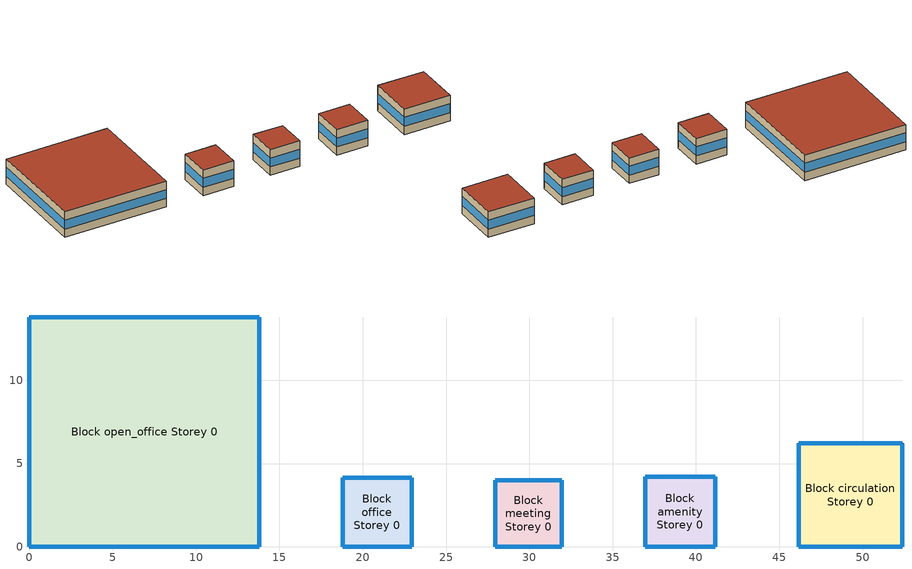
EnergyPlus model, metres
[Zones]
Block open_office Storey 0
 floor ground (QCVN_Floor): 13.79,13.79 13.79,0 0,0 0,13.79 z0
 wall outside (QCVN_Wall): 0,0 13.79,0 13.79,13.79 0,13.79 0,0 z0:3.5
 window (QCVN_Window): 0.01,0 13.78,0 / 13.79,0.01 13.79,13.78 / 13.78,13.79 0.01,13.79 / 0,13.78 0,0.01 z1.14:2.36
 roof outside (QCVN_Roof): 13.79,0 13.79,13.79 0,13.79 0,0 z3.5
Block office Storey 0
 floor ground (QCVN_Floor): 22.95,4.16 22.95,0 18.79,0 18.79,4.16 z0
 wall outside (QCVN_Wall): 18.79,0 22.95,0 22.95,4.16 18.79,4.16 18.79,0 z0:3.5
 window (QCVN_Window): 22.95,0 22.95,4.16 / 22.94,4.16 18.79,4.16 / 18.79,4.16 18.79,0 / 18.79,0 22.94,0 z1.14:2.36
 roof outside (QCVN_Roof): 22.95,0 22.95,4.16 18.79,4.16 18.79,0 z3.5
Block meeting Storey 0
 floor ground (QCVN_Floor): 31.95,4 31.95,0 27.95,0 27.95,4 z0
 wall outside (QCVN_Wall): 27.95,0 31.95,0 31.95,4 27.95,4 27.95,0 z0:3.5
 window (QCVN_Window): 27.95,0 31.95,0 / 31.95,0 31.95,4 / 31.95,4 27.95,4 / 27.95,4 27.95,0 z1.14:2.36
 roof outside (QCVN_Roof): 31.95,0 31.95,4 27.95,4 27.95,0 z3.5
Block amenity Storey 0
 floor ground (QCVN_Floor): 41.17,4.22 41.17,0 36.95,0 36.95,4.22 z0
 wall outside (QCVN_Wall): 36.95,0 41.17,0 41.17,4.22 36.95,4.22 36.95,0 z0:3.5
 window (QCVN_Window): 41.17,0 41.17,4.22 / 41.16,4.22 36.95,4.22 / 36.95,4.22 36.95,0 / 36.95,0 41.16,0 z1.14:2.36
 roof outside (QCVN_Roof): 41.17,0 41.17,4.22 36.95,4.22 36.95,0 z3.5
Block circulation Storey 0
 floor ground (QCVN_Floor): 52.37,6.2 52.37,0 46.17,0 46.17,6.2 z0
 wall outside (QCVN_Wall): 46.17,0 52.37,0 52.37,6.2 46.17,6.2 46.17,0 z0:3.5
 window (QCVN_Window): 46.17,0 52.37,0 / 52.37,0 52.37,6.2 / 52.37,6.2 46.17,6.2 / 46.17,6.2 46.17,0 z1.14:2.36
 roof outside (QCVN_Roof): 52.37,0 52.37,6.2 46.17,6.2 46.17,0 z3.5
[BUILDING]
GreenFlow Archetype: North Axis=0; Terrain=City; Loads Convergence Tolerance Value=0.04; Temperature Convergence Tolerance Value=0.4; Solar Distribution=FullExterior; Maximum Number of Warmup Days=25; Minimum Number of Warmup Days=1
[SITE:LOCATION]
Hanoi-Noi.Bai.Intl.AP: Latitude=21.221; Longitude=105.807; Time Zone=7; Elevation=11.9; Keep Site Location Information=No
[MATERIAL:NOMASS] Roughness=MediumRough; Thermal Absorptance=0.9; Solar Absorptance=0.6; Visible Absorptance=0.6
Name | Thermal Resistance
QCVN_Wall_mat | 0.559
QCVN_Roof_mat | 1
QCVN_Floor_mat | 0.5
[WINDOWMATERIAL:SIMPLEGLAZINGSYSTEM]
QCVN_Win_mat: UFactor=2.8; Solar Heat Gain Coefficient=0.52
[CONSTRUCTION]
QCVN_Wall: QCVN_Wall_mat
QCVN_Roof: QCVN_Roof_mat
QCVN_Floor: QCVN_Floor_mat
QCVN_Window: QCVN_Win_mat
[ZONE] Type=1; Multiplier=1; Ceiling Height=autocalculate; Volume=autocalculate; Floor Area=autocalculate; Part of Total Floor Area=Yes
Block open_office Storey 0; Block office Storey 0; Block meeting Storey 0; Block amenity Storey 0; Block circulation Storey 0
[PEOPLE] Number of People Calculation Method=People/Area; Fraction Radiant=0.3; Sensible Heat Fraction=autocalculate; Activity Level Schedule=ActivitySched; Carbon Dioxide Generation Rate=3.82e-08; Enable ASHRAE 55 Comfort Warnings=No; Mean Radiant Temperature Calculation Type=EnclosureAveraged; Clothing Insulation Calculation Method=ClothingInsulationSchedule; Cold Stress Temperature Threshold=15.56; Heat Stress Temperature Threshold=30
Name | Zone or ZoneList or Space or SpaceList | Number of People Schedule | People per Floor Area
Block open_office Storey 0_People | Block open_office Storey 0 | Occ_open_office | 0.1
Block office Storey 0_People | Block office Storey 0 | Occ_office | 0.0833
Block meeting Storey 0_People | Block meeting Storey 0 | Occ_meeting | 0.3333
Block amenity Storey 0_People | Block amenity Storey 0 | Occ_amenity | 0.125
Block circulation Storey 0_People | Block circulation Storey 0 | Occ_circulation | 0.025
[LIGHTS] Schedule=WorkHoursFrac; Design Level Calculation Method=Watts/Area; Return Air Fraction=0; Fraction Radiant=0; Fraction Visible=0; Fraction Replaceable=1; EndUse Subcategory=General; Return Air Fraction Calculated from Plenum Temperature=No; Return Air Fraction Function of Plenum Temperature Coefficient 1=0; Return Air Fraction Function of Plenum Temperature Coefficient 2=0
Name | Zone or ZoneList or Space or SpaceList | Watts per Floor Area
Block open_office Storey 0_Lights | Block open_office Storey 0 | 11
Block office Storey 0_Lights | Block office Storey 0 | 11
Block meeting Storey 0_Lights | Block meeting Storey 0 | 11
Block amenity Storey 0_Lights | Block amenity Storey 0 | 11
Block circulation Storey 0_Lights | Block circulation Storey 0 | 5
[ELECTRICEQUIPMENT] Schedule=WorkHoursFrac; Design Level Calculation Method=Watts/Area; Fraction Latent=0; Fraction Radiant=0; Fraction Lost=0; EndUse Subcategory=General
Name | Zone or ZoneList or Space or SpaceList | Watts per Floor Area
Block open_office Storey 0_Equip | Block open_office Storey 0 | 12
Block office Storey 0_Equip | Block office Storey 0 | 12
Block meeting Storey 0_Equip | Block meeting Storey 0 | 8
Block amenity Storey 0_Equip | Block amenity Storey 0 | 6
Block circulation Storey 0_Equip | Block circulation Storey 0 | 2
[ZONEINFILTRATION:DESIGNFLOWRATE] Schedule=WorkHoursFrac; Design Flow Rate Calculation Method=AirChanges/Hour; Air Changes per Hour=0.3; Constant Term Coefficient=1; Temperature Term Coefficient=0; Velocity Term Coefficient=0; Velocity Squared Term Coefficient=0; Density Basis=Outdoor
Name | Zone or ZoneList or Space or SpaceList
Block open_office Storey 0_Infil | Block open_office Storey 0
Block office Storey 0_Infil | Block office Storey 0
Block meeting Storey 0_Infil | Block meeting Storey 0
Block amenity Storey 0_Infil | Block amenity Storey 0
Block circulation Storey 0_Infil | Block circulation Storey 0
[HVACTEMPLATE:THERMOSTAT]
GF_Thermostat: Heating Setpoint Schedule=HeatSetSched; Cooling Setpoint Schedule=CoolSetSched
[HVACTEMPLATE:ZONE:IDEALLOADSAIRSYSTEM] Template Thermostat=GF_Thermostat; Maximum Heating Supply Air Temperature=50; Minimum Cooling Supply Air Temperature=13; Maximum Heating Supply Air Humidity Ratio=0.0156; Minimum Cooling Supply Air Humidity Ratio=0.0077; Heating Limit=NoLimit; Cooling Limit=NoLimit; Dehumidification Control Type=ConstantSensibleHeatRatio; Cooling Sensible Heat Ratio=0.7; Dehumidification Setpoint=60; Humidification Control Type=None; Humidification Setpoint=30; Outdoor Air Method=Flow/Person; Outdoor Air Flow Rate per Person=0.008; Outdoor Air Flow Rate per Zone Floor Area=0; Outdoor Air Flow Rate per Zone=0; Demand Controlled Ventilation Type=None; Outdoor Air Economizer Type=NoEconomizer; Heat Recovery Type=Enthalpy; Sensible Heat Recovery Effectiveness=0.5; Latent Heat Recovery Effectiveness=0.5
Block open_office Storey 0; Block office Storey 0; Block meeting Storey 0; Block amenity Storey 0; Block circulation Storey 0
[SCHEDULE:COMPACT]
ActivitySched: Through: 12/31, For: AllDays, Until: 24:00, 120
WorkHoursFrac: Through: 12/31, For: Weekdays SummerDesignDay WinterDesignDay, Until: 01:00, 0, Until: 02:00, 0, Until: 03:00, 0, Until: 04:00, 0, Until: 05:00, 0, Until: 06:00, 0, Until: 07:00, 0.1, Until: 08:00, 0.5, Until: 09:00, 0.9, Until: 10:00, 1, Until: 11:00, 1, Until: 12:00, 1, Until: 13:00, 0.8, Until: 14:00, 0.9, Until: 15:00, 1, Until: 16:00, 1, Until: 17:00, 0.9, Until: 18:00, 0.6, Until: 19:00, 0.2, Until: 20:00, 0.1, Until: 21:00, 0, Until: 22:00, 0, Until: 23:00, 0, Until: 24:00, 0, For: AllOtherDays, Until: 01:00, 0.05, Until: 02:00, 0.05, Until: 03:00, 0.05, Until: 04:00, 0.05, Until: 05:00, 0.05, Until: 06:00, 0.05, Until: 07:00, 0.05, Until: 08:00, 0.05, Until: 09:00, 0.05, Until: 10:00, 0.05, Until: 11:00, 0.05, Until: 12:00, 0.05, Until: 13:00, 0.05, Until: 14:00, 0.05, Until: 15:00, 0.05, Until: 16:00, 0.05, Until: 17:00, 0.05, Until: 18:00, 0.05, Until: 19:00, 0.05, Until: 20:00, 0.05, Until: 21:00, 0.05, Until: 22:00, 0.05, Until: 23:00, 0.05, Until: 24:00, 0.05
CoolSetSched: Through: 12/31, For: Weekdays SummerDesignDay WinterDesignDay, Until: 07:00, 28, Until: 19:00, 24, Until: 24:00, 28, For: AllOtherDays, Until: 24:00, 28
HeatSetSched: Through: 12/31, For: Weekdays SummerDesignDay WinterDesignDay, Until: 07:00, 16, Until: 19:00, 20, Until: 24:00, 16, For: AllOtherDays, Until: 24:00, 16
Occ_open_office; Occ_office: Through: 12/31, For: Weekdays SummerDesignDay WinterDesignDay, Until: 01:00, 0, Until: 02:00, 0, Until: 03:00, 0, Until: 04:00, 0, Until: 05:00, 0, Until: 06:00, 0, Until: 07:00, 0.05, Until: 08:00, 0.3, Until: 09:00, 0.7, Until: 10:00, 0.9, Until: 11:00, 0.92, Until: 12:00, 0.9, Until: 13:00, 0.55, Until: 14:00, 0.6, Until: 15:00, 0.9, Until: 16:00, 0.92, Until: 17:00, 0.85, Until: 18:00, 0.6, Until: 19:00, 0.25, Until: 20:00, 0.08, Until: 21:00, 0.02, Until: 22:00, 0, Until: 23:00, 0, Until: 24:00, 0, For: AllOtherDays, Until: 01:00, 0.05, Until: 02:00, 0.05, Until: 03:00, 0.05, Until: 04:00, 0.05, Until: 05:00, 0.05, Until: 06:00, 0.05, Until: 07:00, 0.05, Until: 08:00, 0.05, Until: 09:00, 0.05, Until: 10:00, 0.05, Until: 11:00, 0.05, Until: 12:00, 0.05, Until: 13:00, 0.05, Until: 14:00, 0.05, Until: 15:00, 0.05, Until: 16:00, 0.05, Until: 17:00, 0.05, Until: 18:00, 0.05, Until: 19:00, 0.05, Until: 20:00, 0.05, Until: 21:00, 0.05, Until: 22:00, 0.05, Until: 23:00, 0.05, Until: 24:00, 0.05
Occ_meeting: Through: 12/31, For: Weekdays SummerDesignDay WinterDesignDay, Until: 01:00, 0, Until: 02:00, 0, Until: 03:00, 0, Until: 04:00, 0, Until: 05:00, 0, Until: 06:00, 0, Until: 07:00, 0, Until: 08:00, 0.1, Until: 09:00, 0.3, Until: 10:00, 0.5, Until: 11:00, 0.6, Until: 12:00, 0.4, Until: 13:00, 0.2, Until: 14:00, 0.5, Until: 15:00, 0.6, Until: 16:00, 0.5, Until: 17:00, 0.4, Until: 18:00, 0.2, Until: 19:00, 0.05, Until: 20:00, 0, Until: 21:00, 0, Until: 22:00, 0, Until: 23:00, 0, Until: 24:00, 0, For: AllOtherDays, Until: 01:00, 0.05, Until: 02:00, 0.05, Until: 03:00, 0.05, Until: 04:00, 0.05, Until: 05:00, 0.05, Until: 06:00, 0.05, Until: 07:00, 0.05, Until: 08:00, 0.05, Until: 09:00, 0.05, Until: 10:00, 0.05, Until: 11:00, 0.05, Until: 12:00, 0.05, Until: 13:00, 0.05, Until: 14:00, 0.05, Until: 15:00, 0.05, Until: 16:00, 0.05, Until: 17:00, 0.05, Until: 18:00, 0.05, Until: 19:00, 0.05, Until: 20:00, 0.05, Until: 21:00, 0.05, Until: 22:00, 0.05, Until: 23:00, 0.05, Until: 24:00, 0.05
Occ_amenity: Through: 12/31, For: Weekdays SummerDesignDay WinterDesignDay, Until: 01:00, 0, Until: 02:00, 0, Until: 03:00, 0, Until: 04:00, 0, Until: 05:00, 0, Until: 06:00, 0, Until: 07:00, 0.05, Until: 08:00, 0.15, Until: 09:00, 0.2, Until: 10:00, 0.2, Until: 11:00, 0.25, Until: 12:00, 0.5, Until: 13:00, 0.7, Until: 14:00, 0.5, Until: 15:00, 0.25, Until: 16:00, 0.2, Until: 17:00, 0.25, Until: 18:00, 0.4, Until: 19:00, 0.2, Until: 20:00, 0.1, Until: 21:00, 0.05, Until: 22:00, 0, Until: 23:00, 0, Until: 24:00, 0, For: AllOtherDays, Until: 01:00, 0.05, Until: 02:00, 0.05, Until: 03:00, 0.05, Until: 04:00, 0.05, Until: 05:00, 0.05, Until: 06:00, 0.05, Until: 07:00, 0.05, Until: 08:00, 0.05, Until: 09:00, 0.05, Until: 10:00, 0.05, Until: 11:00, 0.05, Until: 12:00, 0.05, Until: 13:00, 0.05, Until: 14:00, 0.05, Until: 15:00, 0.05, Until: 16:00, 0.05, Until: 17:00, 0.05, Until: 18:00, 0.05, Until: 19:00, 0.05, Until: 20:00, 0.05, Until: 21:00, 0.05, Until: 22:00, 0.05, Until: 23:00, 0.05, Until: 24:00, 0.05
Occ_circulation: Through: 12/31, For: Weekdays SummerDesignDay WinterDesignDay, Until: 01:00, 0.02, Until: 02:00, 0.02, Until: 03:00, 0.02, Until: 04:00, 0.02, Until: 05:00, 0.02, Until: 06:00, 0.03, Until: 07:00, 0.1, Until: 08:00, 0.3, Until: 09:00, 0.4, Until: 10:00, 0.35, Until: 11:00, 0.3, Until: 12:00, 0.4, Until: 13:00, 0.5, Until: 14:00, 0.4, Until: 15:00, 0.3, Until: 16:00, 0.35, Until: 17:00, 0.4, Until: 18:00, 0.45, Until: 19:00, 0.3, Until: 20:00, 0.15, Until: 21:00, 0.08, Until: 22:00, 0.05, Until: 23:00, 0.03, Until: 24:00, 0.02, For: AllOtherDays, Until: 01:00, 0.05, Until: 02:00, 0.05, Until: 03:00, 0.05, Until: 04:00, 0.05, Until: 05:00, 0.05, Until: 06:00, 0.05, Until: 07:00, 0.05, Until: 08:00, 0.05, Until: 09:00, 0.05, Until: 10:00, 0.05, Until: 11:00, 0.05, Until: 12:00, 0.05, Until: 13:00, 0.05, Until: 14:00, 0.05, Until: 15:00, 0.05, Until: 16:00, 0.05, Until: 17:00, 0.05, Until: 18:00, 0.05, Until: 19:00, 0.05, Until: 20:00, 0.05, Until: 21:00, 0.05, Until: 22:00, 0.05, Until: 23:00, 0.05, Until: 24:00, 0.05
